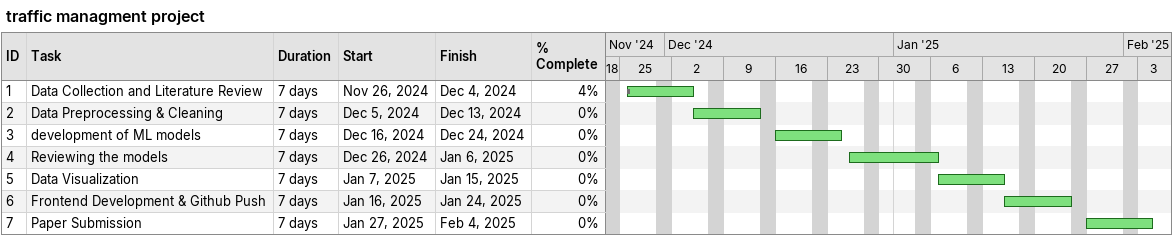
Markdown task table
traffic managment project

| ID | Task | Duration | Start | Finish | % complete |
|---|---|---|---|---|---|
| 1 | Data Collection and Literature Review | 7d | 2024-11-26 | 2024-12-04 | 4 |
| 2 | Data Preprocessing & Cleaning | 7d | 2024-12-05 | 2024-12-13 | 0 |
| 3 | development of ML models | 7d | 2024-12-16 | 2024-12-24 | 0 |
| 4 | Reviewing the models | 7d | 2024-12-26 | 2025-01-06 | 0 |
| 5 | Data Visualization | 7d | 2025-01-07 | 2025-01-15 | 0 |
| 6 | Frontend Development & Github Push | 7d | 2025-01-16 | 2025-01-24 | 0 |
| 7 | Paper Submission | 7d | 2025-01-27 | 2025-02-04 | 0 |
